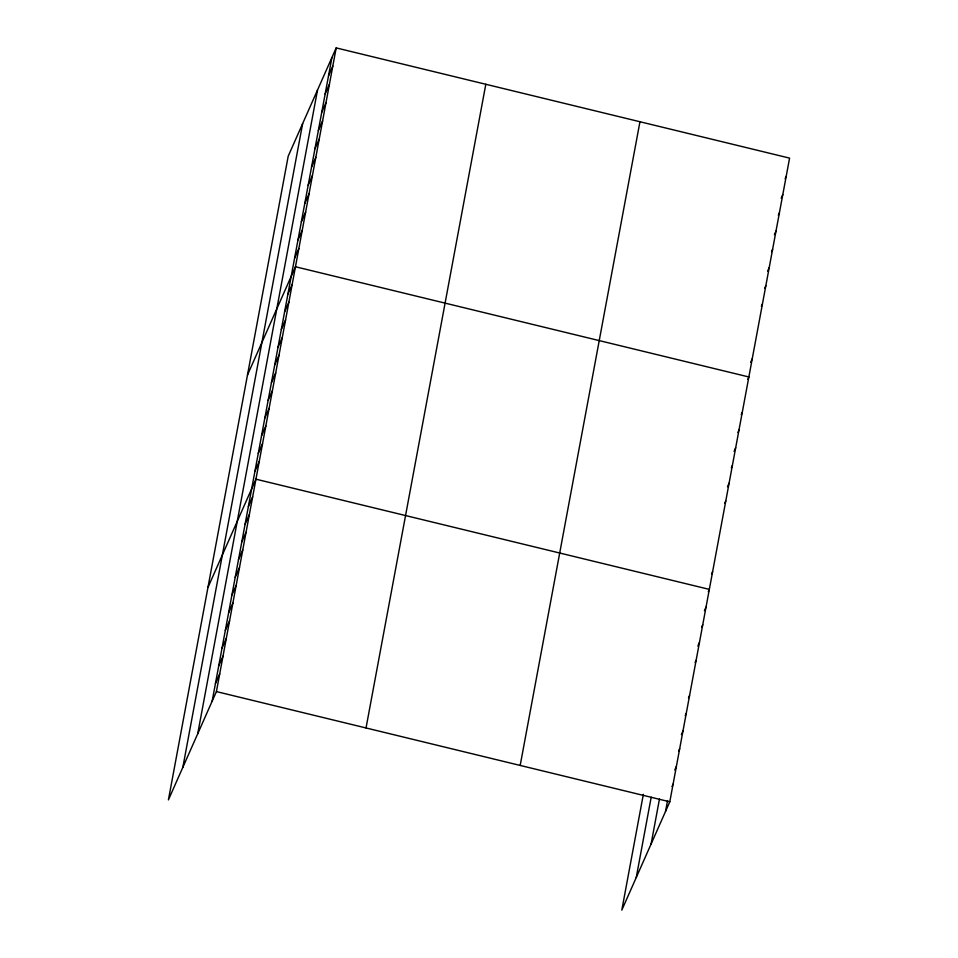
<?xml version="1.0" encoding="UTF-8"?>
<svg xmlns="http://www.w3.org/2000/svg" width="958" height="958" viewBox="0 0 958 958"><rect width="100%" height="100%" fill="white"/><g stroke="black" fill="none" stroke-linecap="round" stroke-linejoin="round"><path stroke-width="1.44" d="M182.846 767.322L302.632 123.63M197.719 733.768L317.505 90.076M212.149 701.208L331.935 57.516M336.186 47.9L288.202 156.19L168.416 799.882L216.412 691.592L336.186 47.9L789.584 158.118L669.798 801.81L621.814 910.1L643.345 794.362M366.028 727.972L485.814 84.268M520.182 765.442L639.956 121.738M636.244 877.54L651.189 797.2M651.105 843.986L659.463 799.056M665.535 811.426L667.558 800.529M328.534 75.754L332.797 66.138M325.145 93.992L329.408 84.376M321.744 112.23L326.007 102.614M318.355 130.468L322.618 120.852M314.966 148.706L319.218 139.09M311.566 166.943L315.829 157.328M308.177 185.181L312.428 175.565M304.776 203.419L309.039 193.803M301.387 221.657L305.65 212.041M297.986 239.895L302.249 230.279M294.597 258.133L298.86 248.517M247.475 375.045L295.459 266.755L748.857 376.973L747.791 379.38M287.915 294.07L292.166 284.454M284.61 311.769L288.873 302.165M281.317 329.48L285.58 319.864M278.024 347.179L282.287 337.563M274.73 364.878L278.994 355.262M271.437 382.577L275.7 372.961M268.144 400.288L272.407 390.672M264.851 417.987L269.114 408.371M261.558 435.686L265.821 426.071M258.265 453.385L262.528 443.77M254.972 471.085L259.235 461.481M207.946 587.47L255.93 479.18L709.327 589.386L708.261 591.793M248.385 506.495L252.637 496.879M245.092 524.194L249.343 514.578M241.787 541.893L246.05 532.277M238.494 559.592L242.757 549.988M235.201 577.303L239.464 567.687M231.908 595.002L236.171 585.386M228.615 612.701L232.878 603.085M225.322 630.4L229.585 620.796M222.028 648.111L226.292 638.495M218.735 665.81L222.998 656.194M215.442 683.509L219.705 673.893M785.117 178.751L786.183 176.356M781.189 198.198L782.794 194.594M778.339 215.227L779.393 212.832M774.411 234.674L776.004 231.07M771.549 251.703L772.615 249.308M767.621 271.15L769.214 267.545M764.759 288.178L765.825 285.783M761.359 306.416L762.424 304.021M750.653 362.34L752.246 358.735M741.205 414.778L742.27 412.371M737.911 432.477L738.977 430.07M734.079 451.386L735.672 447.781M731.313 467.887L732.379 465.48M727.493 486.784L729.086 483.179M724.727 503.285L725.793 500.878M711.555 574.093L712.62 571.687M704.429 610.701L706.034 607.097M701.675 627.203L702.741 624.796M697.843 646.099L699.448 642.495M695.089 662.601L696.155 660.194M688.491 697.999L689.556 695.604M685.198 715.71L686.263 713.303M681.378 734.606L682.97 731.002M678.611 751.108L679.677 748.701M674.791 770.016L676.384 766.412M672.025 786.518L673.091 784.111M216.412 691.592L669.798 801.81"/></g></svg>
